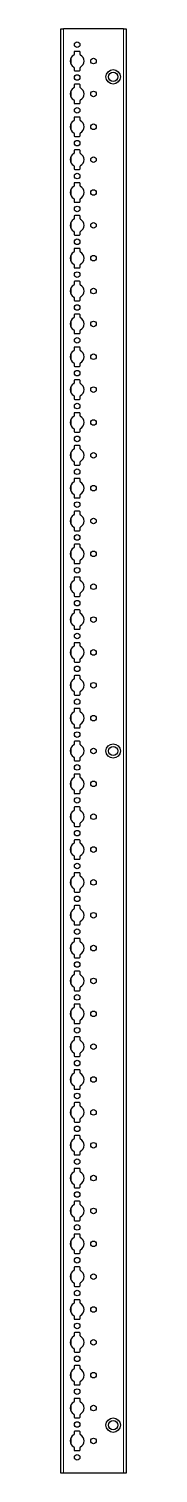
# Model space of a CAD drawing. Header units: millimetres. Extents: x -199 to 3608, y -2447 to 1507.
# Drawn here: x 3558 to 3608, y -852 to 247 of the extents above; entities that cross this region are included whole.
import ezdxf

# ---------------------------------------------------------------- set-up
doc = ezdxf.new("R2010")
doc.units = ezdxf.units.MM

msp = doc.modelspace()

# ---------------------------------------------------------------- linework, layer by layer
at = {"color": 7, "linetype": 'Continuous', "lineweight": 25}
for p, q in [((3558.09, -851.79), (3558.09, 247.21)), ((3558.09, 247.21), (3560.09, 247.21)), ((3605.79, 247.21), (3560.09, 247.21)), ((3605.79, 247.21), (3607.79, 247.21)), ((3607.79, 247.21), (3607.79, -851.79)), ((3568.14, 229.61), (3568.14, 227.73)), ((3572.24, 230.11), (3568.64, 230.11)), ((3572.74, 227.73), (3572.74, 229.61)), ((3568.14, 217.68), (3568.14, 215.81)), ((3568.64, 215.31), (3572.24, 215.31)), ((3572.74, 215.81), (3572.74, 217.68)), ((3568.14, 204.61), (3568.14, 202.73)), ((3572.24, 205.11), (3568.64, 205.11)), ((3572.74, 202.73), (3572.74, 204.61)), ((3568.14, 192.68), (3568.14, 190.81)), ((3568.64, 190.31), (3572.24, 190.31)), ((3572.74, 190.81), (3572.74, 192.68)), ((3568.14, 179.61), (3568.14, 177.73)), ((3572.24, 180.11), (3568.64, 180.11)), ((3572.74, 177.73), (3572.74, 179.61)), ((3568.14, 167.68), (3568.14, 165.81)), ((3568.64, 165.31), (3572.24, 165.31)), ((3572.74, 165.81), (3572.74, 167.68)), ((3568.14, 154.61), (3568.14, 152.73)), ((3572.24, 155.11), (3568.64, 155.11)), ((3572.74, 152.73), (3572.74, 154.61)), ((3568.14, 142.68), (3568.14, 140.81)), ((3568.64, 140.31), (3572.24, 140.31)), ((3572.74, 140.81), (3572.74, 142.68)), ((3568.14, 129.61), (3568.14, 127.73)), ((3572.24, 130.11), (3568.64, 130.11)), ((3572.74, 127.73), (3572.74, 129.61)), ((3568.14, 117.68), (3568.14, 115.81)), ((3568.64, 115.31), (3572.24, 115.31)), ((3572.74, 115.81), (3572.74, 117.68)), ((3568.14, 104.61), (3568.14, 102.73)), ((3572.24, 105.11), (3568.64, 105.11)), ((3572.74, 102.73), (3572.74, 104.61)), ((3568.14, 92.68), (3568.14, 90.81)), ((3568.64, 90.31), (3572.24, 90.31)), ((3572.74, 90.81), (3572.74, 92.68)), ((3568.14, 79.61), (3568.14, 77.73)), ((3572.24, 80.11), (3568.64, 80.11)), ((3572.74, 77.73), (3572.74, 79.61)), ((3568.14, 67.68), (3568.14, 65.81)), ((3572.74, 65.81), (3572.74, 67.68)), ((3568.64, 65.31), (3572.24, 65.31)), ((3572.24, 55.11), (3568.64, 55.11)), ((3568.14, 54.61), (3568.14, 52.73)), ((3572.74, 52.73), (3572.74, 54.61)), ((3568.14, 42.68), (3568.14, 40.81)), ((3568.64, 40.31), (3572.24, 40.31)), ((3572.74, 40.81), (3572.74, 42.68)), ((3568.14, 29.61), (3568.14, 27.73)), ((3572.24, 30.11), (3568.64, 30.11)), ((3572.74, 27.73), (3572.74, 29.61)), ((3568.14, 17.68), (3568.14, 15.81)), ((3568.64, 15.31), (3572.24, 15.31)), ((3572.74, 15.81), (3572.74, 17.68)), ((3568.14, 4.61), (3568.14, 2.73)), ((3572.24, 5.11), (3568.64, 5.11)), ((3572.74, 2.73), (3572.74, 4.61)), ((3568.14, -7.32), (3568.14, -9.19)), ((3568.64, -9.69), (3572.24, -9.69)), ((3572.74, -9.19), (3572.74, -7.32)), ((3568.14, -20.39), (3568.14, -22.27)), ((3572.24, -19.89), (3568.64, -19.89)), ((3572.74, -22.27), (3572.74, -20.39)), ((3568.14, -32.32), (3568.14, -34.19)), ((3572.74, -34.19), (3572.74, -32.32)), ((3568.64, -34.69), (3572.24, -34.69)), ((3568.14, -45.39), (3568.14, -47.27)), ((3572.24, -44.89), (3568.64, -44.89)), ((3572.74, -47.27), (3572.74, -45.39)), ((3568.14, -57.32), (3568.14, -59.19)), ((3568.64, -59.69), (3572.24, -59.69)), ((3572.74, -59.19), (3572.74, -57.32)), ((3568.14, -70.39), (3568.14, -72.27)), ((3572.24, -69.89), (3568.64, -69.89)), ((3572.74, -72.27), (3572.74, -70.39)), ((3568.14, -82.32), (3568.14, -84.19)), ((3568.64, -84.69), (3572.24, -84.69)), ((3572.74, -84.19), (3572.74, -82.32)), ((3568.14, -95.39), (3568.14, -97.27)), ((3572.24, -94.89), (3568.64, -94.89)), ((3572.74, -97.27), (3572.74, -95.39)), ((3568.14, -107.32), (3568.14, -109.19)), ((3568.64, -109.69), (3572.24, -109.69)), ((3572.74, -109.19), (3572.74, -107.32)), ((3568.14, -120.39), (3568.14, -122.27)), ((3572.24, -119.89), (3568.64, -119.89)), ((3572.74, -122.27), (3572.74, -120.39)), ((3568.14, -132.32), (3568.14, -134.19)), ((3568.64, -134.69), (3572.24, -134.69)), ((3572.74, -134.19), (3572.74, -132.32)), ((3568.14, -145.39), (3568.14, -147.27)), ((3572.24, -144.89), (3568.64, -144.89)), ((3572.74, -147.27), (3572.74, -145.39)), ((3568.14, -157.32), (3568.14, -159.19)), ((3568.64, -159.69), (3572.24, -159.69)), ((3572.74, -159.19), (3572.74, -157.32)), ((3568.14, -170.39), (3568.14, -172.27)), ((3572.24, -169.89), (3568.64, -169.89)), ((3572.74, -172.27), (3572.74, -170.39)), ((3568.14, -182.32), (3568.14, -184.19)), ((3568.64, -184.69), (3572.24, -184.69)), ((3572.74, -184.19), (3572.74, -182.32)), ((3568.14, -195.39), (3568.14, -197.27)), ((3572.24, -194.89), (3568.64, -194.89)), ((3572.74, -197.27), (3572.74, -195.39)), ((3568.14, -207.32), (3568.14, -209.19)), ((3572.74, -209.19), (3572.74, -207.32)), ((3568.64, -209.69), (3572.24, -209.69)), ((3568.14, -220.39), (3568.14, -222.27)), ((3572.24, -219.89), (3568.64, -219.89)), ((3572.74, -222.27), (3572.74, -220.39)), ((3568.14, -232.32), (3568.14, -234.19)), ((3568.64, -234.69), (3572.24, -234.69)), ((3572.74, -234.19), (3572.74, -232.32)), ((3568.14, -245.39), (3568.14, -247.27)), ((3572.24, -244.89), (3568.64, -244.89)), ((3572.74, -247.27), (3572.74, -245.39)), ((3568.14, -257.32), (3568.14, -259.19)), ((3568.64, -259.69), (3572.24, -259.69)), ((3572.74, -259.19), (3572.74, -257.32)), ((3568.14, -270.39), (3568.14, -272.27)), ((3572.24, -269.89), (3568.64, -269.89)), ((3572.74, -272.27), (3572.74, -270.39)), ((3568.14, -282.32), (3568.14, -284.19)), ((3568.64, -284.69), (3572.24, -284.69)), ((3572.74, -284.19), (3572.74, -282.32)), ((3568.14, -295.39), (3568.14, -297.27)), ((3572.24, -294.89), (3568.64, -294.89)), ((3572.74, -297.27), (3572.74, -295.39)), ((3568.14, -307.32), (3568.14, -309.19)), ((3572.74, -309.19), (3572.74, -307.32)), ((3568.64, -309.69), (3572.24, -309.69)), ((3568.14, -320.39), (3568.14, -322.27)), ((3572.24, -319.89), (3568.64, -319.89)), ((3572.74, -322.27), (3572.74, -320.39)), ((3568.14, -332.32), (3568.14, -334.19)), ((3568.64, -334.69), (3572.24, -334.69)), ((3572.74, -334.19), (3572.74, -332.32)), ((3568.14, -345.39), (3568.14, -347.27)), ((3572.24, -344.89), (3568.64, -344.89)), ((3572.74, -347.27), (3572.74, -345.39)), ((3568.14, -357.32), (3568.14, -359.19)), ((3568.64, -359.69), (3572.24, -359.69)), ((3572.74, -359.19), (3572.74, -357.32)), ((3568.14, -370.39), (3568.14, -372.27)), ((3572.24, -369.89), (3568.64, -369.89)), ((3572.74, -372.27), (3572.74, -370.39)), ((3568.14, -382.32), (3568.14, -384.19)), ((3572.74, -384.19), (3572.74, -382.32)), ((3568.14, -395.39), (3568.14, -397.27)), ((3568.64, -384.69), (3572.24, -384.69)), ((3572.24, -394.89), (3568.64, -394.89)), ((3572.74, -397.27), (3572.74, -395.39)), ((3568.14, -407.32), (3568.14, -409.19)), ((3568.64, -409.69), (3572.24, -409.69)), ((3572.74, -409.19), (3572.74, -407.32)), ((3568.14, -420.39), (3568.14, -422.27)), ((3572.24, -419.89), (3568.64, -419.89)), ((3572.74, -422.27), (3572.74, -420.39)), ((3568.14, -432.32), (3568.14, -434.19)), ((3568.64, -434.69), (3572.24, -434.69)), ((3572.74, -434.19), (3572.74, -432.32)), ((3568.14, -445.39), (3568.14, -447.27)), ((3572.24, -444.89), (3568.64, -444.89)), ((3572.74, -447.27), (3572.74, -445.39)), ((3568.14, -457.32), (3568.14, -459.19)), ((3568.64, -459.69), (3572.24, -459.69)), ((3572.74, -459.19), (3572.74, -457.32)), ((3568.14, -470.39), (3568.14, -472.27)), ((3572.24, -469.89), (3568.64, -469.89)), ((3572.74, -472.27), (3572.74, -470.39)), ((3568.14, -482.32), (3568.14, -484.19)), ((3572.74, -484.19), (3572.74, -482.32)), ((3568.64, -484.69), (3572.24, -484.69)), ((3568.14, -495.39), (3568.14, -497.27)), ((3572.24, -494.89), (3568.64, -494.89)), ((3572.74, -497.27), (3572.74, -495.39)), ((3568.14, -507.32), (3568.14, -509.19)), ((3568.64, -509.69), (3572.24, -509.69)), ((3572.74, -509.19), (3572.74, -507.32)), ((3568.14, -520.39), (3568.14, -522.27)), ((3572.24, -519.89), (3568.64, -519.89)), ((3572.74, -522.27), (3572.74, -520.39)), ((3568.14, -532.32), (3568.14, -534.19)), ((3568.64, -534.69), (3572.24, -534.69)), ((3572.74, -534.19), (3572.74, -532.32)), ((3568.14, -545.39), (3568.14, -547.27)), ((3572.24, -544.89), (3568.64, -544.89)), ((3572.74, -547.27), (3572.74, -545.39)), ((3568.14, -557.32), (3568.14, -559.19)), ((3568.64, -559.69), (3572.24, -559.69)), ((3572.74, -559.19), (3572.74, -557.32)), ((3568.14, -570.39), (3568.14, -572.27)), ((3572.24, -569.89), (3568.64, -569.89)), ((3572.74, -572.27), (3572.74, -570.39)), ((3568.14, -582.32), (3568.14, -584.19)), ((3572.74, -584.19), (3572.74, -582.32)), ((3568.64, -584.69), (3572.24, -584.69)), ((3568.14, -595.39), (3568.14, -597.27)), ((3572.24, -594.89), (3568.64, -594.89)), ((3572.74, -597.27), (3572.74, -595.39)), ((3568.14, -607.32), (3568.14, -609.19)), ((3568.64, -609.69), (3572.24, -609.69)), ((3572.74, -609.19), (3572.74, -607.32)), ((3568.14, -620.39), (3568.14, -622.27)), ((3572.24, -619.89), (3568.64, -619.89)), ((3572.74, -622.27), (3572.74, -620.39)), ((3568.14, -632.32), (3568.14, -634.19)), ((3568.64, -634.69), (3572.24, -634.69)), ((3572.74, -634.19), (3572.74, -632.32)), ((3568.14, -645.39), (3568.14, -647.27)), ((3572.24, -644.89), (3568.64, -644.89)), ((3572.74, -647.27), (3572.74, -645.39)), ((3568.14, -657.32), (3568.14, -659.19)), ((3572.74, -659.19), (3572.74, -657.32)), ((3568.64, -659.69), (3572.24, -659.69)), ((3572.24, -669.89), (3568.64, -669.89)), ((3568.14, -670.39), (3568.14, -672.27)), ((3572.74, -672.27), (3572.74, -670.39)), ((3568.14, -682.32), (3568.14, -684.19)), ((3568.64, -684.69), (3572.24, -684.69)), ((3572.74, -684.19), (3572.74, -682.32)), ((3568.14, -695.39), (3568.14, -697.27)), ((3572.24, -694.89), (3568.64, -694.89)), ((3572.74, -697.27), (3572.74, -695.39)), ((3568.14, -707.32), (3568.14, -709.19)), ((3568.64, -709.69), (3572.24, -709.69)), ((3572.74, -709.19), (3572.74, -707.32)), ((3568.14, -720.39), (3568.14, -722.27)), ((3572.24, -719.89), (3568.64, -719.89)), ((3572.74, -722.27), (3572.74, -720.39)), ((3568.14, -732.32), (3568.14, -734.19)), ((3568.64, -734.69), (3572.24, -734.69)), ((3572.74, -734.19), (3572.74, -732.32)), ((3568.14, -745.39), (3568.14, -747.27)), ((3572.24, -744.89), (3568.64, -744.89)), ((3572.74, -747.27), (3572.74, -745.39)), ((3568.14, -757.32), (3568.14, -759.19)), ((3572.74, -759.19), (3572.74, -757.32)), ((3568.64, -759.69), (3572.24, -759.69)), ((3568.14, -770.39), (3568.14, -772.27)), ((3572.24, -769.89), (3568.64, -769.89)), ((3572.74, -772.27), (3572.74, -770.39)), ((3568.14, -782.32), (3568.14, -784.19)), ((3568.64, -784.69), (3572.24, -784.69)), ((3572.74, -784.19), (3572.74, -782.32)), ((3568.14, -795.39), (3568.14, -797.27)), ((3572.24, -794.89), (3568.64, -794.89)), ((3572.74, -797.27), (3572.74, -795.39)), ((3568.14, -807.32), (3568.14, -809.19)), ((3568.64, -809.69), (3572.24, -809.69)), ((3572.74, -809.19), (3572.74, -807.32)), ((3568.14, -820.39), (3568.14, -822.27)), ((3572.24, -819.89), (3568.64, -819.89)), ((3572.74, -822.27), (3572.74, -820.39)), ((3568.14, -832.32), (3568.14, -834.19)), ((3568.64, -834.69), (3572.24, -834.69)), ((3572.74, -834.19), (3572.74, -832.32)), ((3560.09, -851.79), (3558.09, -851.79)), ((3605.79, -851.79), (3560.09, -851.79)), ((3607.79, -851.79), (3605.79, -851.79))]:
    msp.add_line(p, q, dxfattribs=at)
at = {"color": 8, "linetype": 'Continuous', "lineweight": 18}
for p, q in [((3560.09, 247.21), (3560.09, -851.79)), ((3605.79, -851.79), (3605.79, 247.21)), ((3565.94, 225.41), (3565.94, 220)), ((3565.94, 200.41), (3565.94, 195)), ((3565.94, 175.41), (3565.94, 170)), ((3565.94, 150.41), (3565.94, 145)), ((3565.94, 125.41), (3565.94, 120)), ((3565.94, 100.41), (3565.94, 95)), ((3565.94, 75.41), (3565.94, 70)), ((3565.94, 50.41), (3565.94, 45)), ((3565.94, 25.41), (3565.94, 20)), ((3565.94, 0.41), (3565.94, -5)), ((3565.94, -24.59), (3565.94, -30)), ((3565.94, -49.59), (3565.94, -55)), ((3565.94, -74.59), (3565.94, -80)), ((3565.94, -99.59), (3565.94, -105)), ((3565.94, -124.59), (3565.94, -130)), ((3565.94, -149.59), (3565.94, -155)), ((3565.94, -174.59), (3565.94, -180)), ((3565.94, -199.59), (3565.94, -205)), ((3565.94, -224.59), (3565.94, -230)), ((3565.94, -249.59), (3565.94, -255)), ((3565.94, -274.59), (3565.94, -280)), ((3565.94, -299.59), (3565.94, -305)), ((3565.94, -324.59), (3565.94, -330)), ((3565.94, -349.59), (3565.94, -355)), ((3565.94, -374.59), (3565.94, -380)), ((3565.94, -399.59), (3565.94, -405)), ((3565.94, -424.59), (3565.94, -430)), ((3565.94, -449.59), (3565.94, -455)), ((3565.94, -474.59), (3565.94, -480)), ((3565.94, -499.59), (3565.94, -505)), ((3565.94, -524.59), (3565.94, -530)), ((3565.94, -549.59), (3565.94, -555)), ((3565.94, -574.59), (3565.94, -580)), ((3565.94, -599.59), (3565.94, -605)), ((3565.94, -624.59), (3565.94, -630)), ((3565.94, -649.59), (3565.94, -655)), ((3565.94, -674.59), (3565.94, -680)), ((3565.94, -699.59), (3565.94, -705)), ((3565.94, -724.59), (3565.94, -730)), ((3565.94, -749.59), (3565.94, -755)), ((3565.94, -774.59), (3565.94, -780)), ((3565.94, -799.59), (3565.94, -805)), ((3565.94, -824.59), (3565.94, -830))]:
    msp.add_line(p, q, dxfattribs=at)
at = {"color": 7, "linetype": 'Continuous', "lineweight": 25}
for centre, radius in [((3570.44, 235.21), 2.13), ((3582.94, 222.71), 2.12), ((3570.44, 210.21), 2.13), ((3597.94, 210.71), 5.5), ((3597.94, 210.71), 3.5), ((3582.94, 197.71), 2.12), ((3570.44, 185.21), 2.12), ((3582.94, 172.71), 2.12), ((3570.44, 160.21), 2.12), ((3582.94, 147.71), 2.12), ((3570.44, 135.21), 2.12), ((3582.94, 122.71), 2.12), ((3570.44, 110.21), 2.12), ((3582.94, 97.71), 2.12), ((3570.44, 85.21), 2.12), ((3582.94, 72.71), 2.12), ((3570.44, 60.21), 2.12), ((3582.94, 47.71), 2.12), ((3570.44, 35.21), 2.12), ((3582.94, 22.71), 2.12), ((3570.44, 10.21), 2.12), ((3582.94, -2.29), 2.12), ((3570.44, -14.79), 2.12), ((3582.94, -27.29), 2.12), ((3570.44, -39.79), 2.12), ((3582.94, -52.29), 2.12), ((3570.44, -64.79), 2.12), ((3582.94, -77.29), 2.12), ((3570.44, -89.79), 2.12), ((3582.94, -102.29), 2.12), ((3570.44, -114.79), 2.12), ((3582.94, -127.29), 2.12), ((3570.44, -139.79), 2.12), ((3582.94, -152.29), 2.12), ((3570.44, -164.79), 2.12), ((3582.94, -177.29), 2.12), ((3570.44, -189.79), 2.12), ((3582.94, -202.29), 2.12), ((3570.44, -214.79), 2.12), ((3582.94, -227.29), 2.12), ((3570.44, -239.79), 2.12), ((3582.94, -252.29), 2.12), ((3570.44, -264.79), 2.12), ((3582.94, -277.29), 2.12), ((3570.44, -289.79), 2.12), ((3582.94, -302.29), 2.12), ((3597.94, -302.29), 5.5), ((3597.94, -302.29), 3.5), ((3570.44, -314.79), 2.12), ((3582.94, -327.29), 2.12), ((3570.44, -339.79), 2.12), ((3582.94, -352.29), 2.12), ((3570.44, -364.79), 2.12), ((3582.94, -377.29), 2.12), ((3570.44, -389.79), 2.12), ((3582.94, -402.29), 2.12), ((3570.44, -414.79), 2.12), ((3582.94, -427.29), 2.12), ((3570.44, -439.79), 2.12), ((3582.94, -452.29), 2.12), ((3570.44, -464.79), 2.12), ((3582.94, -477.29), 2.12), ((3570.44, -489.79), 2.12), ((3582.94, -502.29), 2.12), ((3570.44, -514.79), 2.12), ((3582.94, -527.29), 2.12), ((3570.44, -539.79), 2.12), ((3582.94, -552.29), 2.12), ((3570.44, -564.79), 2.12), ((3582.94, -577.29), 2.12), ((3570.44, -589.79), 2.12), ((3582.94, -602.29), 2.12), ((3570.44, -614.79), 2.12), ((3582.94, -627.29), 2.12), ((3570.44, -639.79), 2.12), ((3582.94, -652.29), 2.12), ((3570.44, -664.79), 2.12), ((3582.94, -677.29), 2.12), ((3570.44, -689.79), 2.12), ((3582.94, -702.29), 2.12), ((3570.44, -714.79), 2.12), ((3582.94, -727.29), 2.12), ((3570.44, -739.79), 2.12), ((3582.94, -752.29), 2.12), ((3570.44, -764.79), 2.12), ((3582.94, -777.29), 2.12), ((3570.44, -789.79), 2.12), ((3582.94, -802.29), 2.12), ((3570.44, -814.79), 2.12), ((3597.94, -815.29), 5.5), ((3597.94, -815.29), 3.5), ((3582.94, -827.29), 2.12), ((3570.44, -839.79), 2.12)]:
    msp.add_circle(centre, radius, dxfattribs=at)
for centre, radius, start, end in [((3570.44, 222.71), 5.25, 119.14074, 240.85926), ((3567.64, 227.73), 0.5, 299.14074, 0), ((3568.64, 229.61), 0.5, 90, 180), ((3572.24, 229.61), 0.5, 360, 90), ((3573.24, 227.73), 0.5, 180, 240.85926), ((3570.44, 222.71), 5.25, 299.14074, 60.85926), ((3567.64, 217.68), 0.5, 0, 60.85926), ((3568.64, 215.81), 0.5, 180, 270), ((3572.24, 215.81), 0.5, 270, 0), ((3573.24, 217.68), 0.5, 119.14074, 180), ((3570.44, 197.71), 5.25, 119.14074, 240.85926), ((3567.64, 202.73), 0.5, 299.14074, 0), ((3568.64, 204.61), 0.5, 90, 180), ((3572.24, 204.61), 0.5, 0, 90), ((3573.24, 202.73), 0.5, 180, 240.85926), ((3570.44, 197.71), 5.25, 299.14074, 60.85926), ((3567.64, 192.68), 0.5, 0, 60.85926), ((3568.64, 190.81), 0.5, 180, 270), ((3572.24, 190.81), 0.5, 270, 0), ((3573.24, 192.68), 0.5, 119.14074, 180), ((3570.44, 172.71), 5.25, 119.14074, 240.85926), ((3567.64, 177.73), 0.5, 299.14074, 0), ((3568.64, 179.61), 0.5, 90, 180), ((3572.24, 179.61), 0.5, 0, 90), ((3573.24, 177.73), 0.5, 180, 240.85926), ((3570.44, 172.71), 5.25, 299.14074, 60.85926), ((3567.64, 167.68), 0.5, 0, 60.85926), ((3568.64, 165.81), 0.5, 180, 270), ((3572.24, 165.81), 0.5, 270, 0), ((3573.24, 167.68), 0.5, 119.14074, 180), ((3568.64, 154.61), 0.5, 90, 180), ((3572.24, 154.61), 0.5, 0, 90), ((3570.44, 147.71), 5.25, 119.14074, 240.85926), ((3567.64, 152.73), 0.5, 299.14074, 0), ((3567.64, 142.68), 0.5, 0, 60.85926), ((3573.24, 152.73), 0.5, 180, 240.85926), ((3573.24, 142.68), 0.5, 119.14074, 180), ((3570.44, 147.71), 5.25, 299.14074, 60.85926), ((3568.64, 140.81), 0.5, 180, 270), ((3572.24, 140.81), 0.5, 270, 0), ((3570.44, 122.71), 5.25, 119.14074, 240.85926), ((3567.64, 127.73), 0.5, 299.14074, 0), ((3568.64, 129.61), 0.5, 90, 180), ((3572.24, 129.61), 0.5, 0, 90), ((3573.24, 127.73), 0.5, 180, 240.85926), ((3570.44, 122.71), 5.25, 299.14074, 60.85926), ((3567.64, 117.68), 0.5, 0, 60.85926), ((3568.64, 115.81), 0.5, 180, 270), ((3572.24, 115.81), 0.5, 270, 0), ((3573.24, 117.68), 0.5, 119.14074, 180), ((3570.44, 97.71), 5.25, 119.14074, 240.85926), ((3567.64, 102.73), 0.5, 299.14074, 0), ((3568.64, 104.61), 0.5, 90, 180), ((3572.24, 104.61), 0.5, 0, 90), ((3573.24, 102.73), 0.5, 180, 240.85926), ((3570.44, 97.71), 5.25, 299.14074, 60.85926), ((3567.64, 92.68), 0.5, 0, 60.85926), ((3568.64, 90.81), 0.5, 180, 270), ((3572.24, 90.81), 0.5, 270, 0), ((3573.24, 92.68), 0.5, 119.14074, 180), ((3570.44, 72.71), 5.25, 119.14074, 240.85926), ((3567.64, 77.73), 0.5, 299.14074, 0), ((3568.64, 79.61), 0.5, 90, 180), ((3572.24, 79.61), 0.5, 0, 90), ((3573.24, 77.73), 0.5, 180, 240.85926), ((3570.44, 72.71), 5.25, 299.14074, 60.85926), ((3567.64, 67.68), 0.5, 0, 60.85926), ((3573.24, 67.68), 0.5, 119.14074, 180), ((3568.64, 65.81), 0.5, 180, 270), ((3568.64, 54.61), 0.5, 90, 180), ((3572.24, 65.81), 0.5, 270, 0), ((3572.24, 54.61), 0.5, 360, 90), ((3570.44, 47.71), 5.25, 119.14074, 240.85926), ((3567.64, 52.73), 0.5, 299.14074, 0), ((3573.24, 52.73), 0.5, 180, 240.85926), ((3570.44, 47.71), 5.25, 299.14074, 60.85926), ((3567.64, 42.68), 0.5, 0, 60.85926), ((3568.64, 40.81), 0.5, 180, 270), ((3572.24, 40.81), 0.5, 270, 0), ((3573.24, 42.68), 0.5, 119.14074, 180), ((3570.44, 22.71), 5.25, 119.14074, 240.85926), ((3567.64, 27.73), 0.5, 299.14074, 0), ((3568.64, 29.61), 0.5, 90, 180), ((3572.24, 29.61), 0.5, 0, 90), ((3573.24, 27.73), 0.5, 180, 240.85926), ((3570.44, 22.71), 5.25, 299.14074, 60.85926), ((3567.64, 17.68), 0.5, 0, 60.85926), ((3568.64, 15.81), 0.5, 180, 270), ((3572.24, 15.81), 0.5, 270, 0), ((3573.24, 17.68), 0.5, 119.14074, 180), ((3570.44, -2.29), 5.25, 119.14074, 240.85926), ((3567.64, 2.73), 0.5, 299.14074, 0), ((3568.64, 4.61), 0.5, 90, 180), ((3572.24, 4.61), 0.5, 0, 90), ((3573.24, 2.73), 0.5, 180, 240.85926), ((3570.44, -2.29), 5.25, 299.14074, 60.85926), ((3567.64, -7.32), 0.5, 0, 60.85926), ((3568.64, -9.19), 0.5, 180, 270), ((3572.24, -9.19), 0.5, 270, 0), ((3573.24, -7.32), 0.5, 119.14074, 180), ((3568.64, -20.39), 0.5, 90, 180), ((3572.24, -20.39), 0.5, 0, 90), ((3570.44, -27.29), 5.25, 119.14074, 240.85926), ((3567.64, -22.27), 0.5, 299.14074, 0), ((3567.64, -32.32), 0.5, 0, 60.85926), ((3573.24, -22.27), 0.5, 180, 240.85926), ((3573.24, -32.32), 0.5, 119.14074, 180), ((3570.44, -27.29), 5.25, 299.14074, 60.85926), ((3568.64, -34.19), 0.5, 180, 270), ((3572.24, -34.19), 0.5, 270, 0), ((3570.44, -52.29), 5.25, 119.14074, 240.85926), ((3567.64, -47.27), 0.5, 299.14074, 0), ((3568.64, -45.39), 0.5, 90, 180), ((3572.24, -45.39), 0.5, 0, 90), ((3573.24, -47.27), 0.5, 180, 240.85926), ((3570.44, -52.29), 5.25, 299.14074, 60.85926), ((3567.64, -57.32), 0.5, 0, 60.85926), ((3568.64, -59.19), 0.5, 180, 270), ((3572.24, -59.19), 0.5, 270, 0), ((3573.24, -57.32), 0.5, 119.14074, 180), ((3570.44, -77.29), 5.25, 119.14074, 240.85926), ((3567.64, -72.27), 0.5, 299.14074, 0), ((3568.64, -70.39), 0.5, 90, 180), ((3572.24, -70.39), 0.5, 0, 90), ((3573.24, -72.27), 0.5, 180, 240.85926), ((3570.44, -77.29), 5.25, 299.14074, 60.85926), ((3567.64, -82.32), 0.5, 0, 60.85926), ((3568.64, -84.19), 0.5, 180, 270), ((3572.24, -84.19), 0.5, 270, 0), ((3573.24, -82.32), 0.5, 119.14074, 180), ((3570.44, -102.29), 5.25, 119.14074, 240.85926), ((3567.64, -97.27), 0.5, 299.14074, 0), ((3568.64, -95.39), 0.5, 90, 180), ((3572.24, -95.39), 0.5, 0, 90), ((3573.24, -97.27), 0.5, 180, 240.85926), ((3570.44, -102.29), 5.25, 299.14074, 60.85926), ((3567.64, -107.32), 0.5, 0, 60.85926), ((3568.64, -109.19), 0.5, 180, 270), ((3572.24, -109.19), 0.5, 270, 0), ((3573.24, -107.32), 0.5, 119.14074, 180), ((3568.64, -120.39), 0.5, 90, 180), ((3572.24, -120.39), 0.5, 0, 90), ((3570.44, -127.29), 5.25, 119.14074, 240.85926), ((3567.64, -122.27), 0.5, 299.14074, 0), ((3567.64, -132.32), 0.5, 0, 60.85926), ((3573.24, -122.27), 0.5, 180, 240.85926), ((3573.24, -132.32), 0.5, 119.14074, 180), ((3570.44, -127.29), 5.25, 299.14074, 60.85926), ((3568.64, -134.19), 0.5, 180, 270), ((3572.24, -134.19), 0.5, 270, 0), ((3570.44, -152.29), 5.25, 119.14074, 240.85926), ((3567.64, -147.27), 0.5, 299.14074, 0), ((3568.64, -145.39), 0.5, 90, 180), ((3572.24, -145.39), 0.5, 0, 90), ((3573.24, -147.27), 0.5, 180, 240.85926), ((3570.44, -152.29), 5.25, 299.14074, 60.85926), ((3567.64, -157.32), 0.5, 0, 60.85926), ((3568.64, -159.19), 0.5, 180, 270), ((3572.24, -159.19), 0.5, 270, 0), ((3573.24, -157.32), 0.5, 119.14074, 180), ((3570.44, -177.29), 5.25, 119.14074, 240.85926), ((3567.64, -172.27), 0.5, 299.14074, 0), ((3568.64, -170.39), 0.5, 90, 180), ((3572.24, -170.39), 0.5, 0, 90), ((3573.24, -172.27), 0.5, 180, 240.85926), ((3570.44, -177.29), 5.25, 299.14074, 60.85926), ((3567.64, -182.32), 0.5, 0, 60.85926), ((3568.64, -184.19), 0.5, 180, 270), ((3572.24, -184.19), 0.5, 270, 0), ((3573.24, -182.32), 0.5, 119.14074, 180), ((3570.44, -202.29), 5.25, 119.14074, 240.85926), ((3567.64, -197.27), 0.5, 299.14074, 0), ((3568.64, -195.39), 0.5, 90, 180), ((3572.24, -195.39), 0.5, 0, 90), ((3573.24, -197.27), 0.5, 180, 240.85926), ((3570.44, -202.29), 5.25, 299.14074, 60.85926), ((3567.64, -207.32), 0.5, 0, 60.85926), ((3573.24, -207.32), 0.5, 119.14074, 180), ((3568.64, -209.19), 0.5, 180, 270), ((3572.24, -209.19), 0.5, 270, 0), ((3570.44, -227.29), 5.25, 119.14074, 240.85926), ((3567.64, -222.27), 0.5, 299.14074, 0), ((3568.64, -220.39), 0.5, 90, 180), ((3572.24, -220.39), 0.5, 0, 90), ((3573.24, -222.27), 0.5, 180, 240.85926), ((3570.44, -227.29), 5.25, 299.14074, 60.85926), ((3567.64, -232.32), 0.5, 0, 60.85926), ((3568.64, -234.19), 0.5, 180, 270), ((3572.24, -234.19), 0.5, 270, 0), ((3573.24, -232.32), 0.5, 119.14074, 180), ((3570.44, -252.29), 5.25, 119.14074, 240.85926), ((3567.64, -247.27), 0.5, 299.14074, 0), ((3568.64, -245.39), 0.5, 90, 180), ((3572.24, -245.39), 0.5, 0, 90), ((3573.24, -247.27), 0.5, 180, 240.85926), ((3570.44, -252.29), 5.25, 299.14074, 60.85926), ((3567.64, -257.32), 0.5, 0, 60.85926), ((3568.64, -259.19), 0.5, 180, 270), ((3572.24, -259.19), 0.5, 270, 0), ((3573.24, -257.32), 0.5, 119.14074, 180), ((3570.44, -277.29), 5.25, 119.14074, 240.85926), ((3567.64, -272.27), 0.5, 299.14074, 0), ((3568.64, -270.39), 0.5, 90, 180), ((3572.24, -270.39), 0.5, 0, 90), ((3573.24, -272.27), 0.5, 180, 240.85926), ((3570.44, -277.29), 5.25, 299.14074, 60.85926), ((3567.64, -282.32), 0.5, 0, 60.85926), ((3568.64, -284.19), 0.5, 180, 270), ((3572.24, -284.19), 0.5, 270, 0), ((3573.24, -282.32), 0.5, 119.14074, 180), ((3568.64, -295.39), 0.5, 90, 180), ((3572.24, -295.39), 0.5, 0, 90), ((3570.44, -302.29), 5.25, 119.14074, 240.85926), ((3567.64, -297.27), 0.5, 299.14074, 0), ((3567.64, -307.32), 0.5, 0, 60.85926), ((3573.24, -297.27), 0.5, 180, 240.85926), ((3573.24, -307.32), 0.5, 119.14074, 180), ((3570.44, -302.29), 5.25, 299.14074, 60.85926), ((3568.64, -309.19), 0.5, 180, 270), ((3572.24, -309.19), 0.5, 270, 0), ((3570.44, -327.29), 5.25, 119.14074, 240.85926), ((3567.64, -322.27), 0.5, 299.14074, 0), ((3568.64, -320.39), 0.5, 90, 180), ((3572.24, -320.39), 0.5, 0, 90), ((3573.24, -322.27), 0.5, 180, 240.85926), ((3570.44, -327.29), 5.25, 299.14074, 60.85926), ((3567.64, -332.32), 0.5, 0, 60.85926), ((3568.64, -334.19), 0.5, 180, 270), ((3572.24, -334.19), 0.5, 270, 0), ((3573.24, -332.32), 0.5, 119.14074, 180), ((3570.44, -352.29), 5.25, 119.14074, 240.85926), ((3567.64, -347.27), 0.5, 299.14074, 0), ((3568.64, -345.39), 0.5, 90, 180), ((3572.24, -345.39), 0.5, 0, 90), ((3573.24, -347.27), 0.5, 180, 240.85926), ((3570.44, -352.29), 5.25, 299.14074, 60.85926), ((3567.64, -357.32), 0.5, 0, 60.85926), ((3568.64, -359.19), 0.5, 180, 270), ((3572.24, -359.19), 0.5, 270, 0), ((3573.24, -357.32), 0.5, 119.14074, 180), ((3570.44, -377.29), 5.25, 119.14074, 240.85926), ((3567.64, -372.27), 0.5, 299.14074, 0), ((3568.64, -370.39), 0.5, 90, 180), ((3572.24, -370.39), 0.5, 0, 90), ((3573.24, -372.27), 0.5, 180, 240.85926), ((3570.44, -377.29), 5.25, 299.14074, 60.85926), ((3567.64, -382.32), 0.5, 0, 60.85926), ((3568.64, -384.19), 0.5, 180, 270), ((3572.24, -384.19), 0.5, 270, 0), ((3573.24, -382.32), 0.5, 119.14074, 180), ((3568.64, -395.39), 0.5, 90, 180), ((3572.24, -395.39), 0.5, 0, 90), ((3570.44, -402.29), 5.25, 119.14074, 240.85926), ((3567.64, -397.27), 0.5, 299.14074, 0), ((3573.24, -397.27), 0.5, 180, 240.85926), ((3570.44, -402.29), 5.25, 299.14074, 60.85926), ((3567.64, -407.32), 0.5, 0, 60.85926), ((3568.64, -409.19), 0.5, 180, 270), ((3572.24, -409.19), 0.5, 270, 0), ((3573.24, -407.32), 0.5, 119.14074, 180), ((3570.44, -427.29), 5.25, 119.14074, 240.85926), ((3567.64, -422.27), 0.5, 299.14074, 0), ((3568.64, -420.39), 0.5, 90, 180), ((3572.24, -420.39), 0.5, 0, 90), ((3573.24, -422.27), 0.5, 180, 240.85926), ((3570.44, -427.29), 5.25, 299.14074, 60.85926), ((3567.64, -432.32), 0.5, 0, 60.85926), ((3568.64, -434.19), 0.5, 180, 270), ((3572.24, -434.19), 0.5, 270, 0), ((3573.24, -432.32), 0.5, 119.14074, 180), ((3570.44, -452.29), 5.25, 119.14074, 240.85926), ((3567.64, -447.27), 0.5, 299.14074, 0), ((3568.64, -445.39), 0.5, 90, 180), ((3572.24, -445.39), 0.5, 0, 90), ((3573.24, -447.27), 0.5, 180, 240.85926), ((3570.44, -452.29), 5.25, 299.14074, 60.85926), ((3567.64, -457.32), 0.5, 0, 60.85926), ((3568.64, -459.19), 0.5, 180, 270), ((3572.24, -459.19), 0.5, 270, 0), ((3573.24, -457.32), 0.5, 119.14074, 180), ((3567.64, -472.27), 0.5, 299.14074, 0), ((3568.64, -470.39), 0.5, 90, 180), ((3572.24, -470.39), 0.5, 0, 90), ((3573.24, -472.27), 0.5, 180, 240.85926), ((3570.44, -477.29), 5.25, 119.14074, 240.85926), ((3567.64, -482.32), 0.5, 0, 60.85926), ((3573.24, -482.32), 0.5, 119.14074, 180), ((3570.44, -477.29), 5.25, 299.14074, 60.85926), ((3568.64, -484.19), 0.5, 180, 270), ((3572.24, -484.19), 0.5, 270, 0), ((3570.44, -502.29), 5.25, 119.14074, 240.85926), ((3567.64, -497.27), 0.5, 299.14074, 0), ((3568.64, -495.39), 0.5, 90, 180), ((3572.24, -495.39), 0.5, 0, 90), ((3573.24, -497.27), 0.5, 180, 240.85926), ((3570.44, -502.29), 5.25, 299.14074, 60.85926), ((3567.64, -507.32), 0.5, 0, 60.85926), ((3568.64, -509.19), 0.5, 180, 270), ((3572.24, -509.19), 0.5, 270, 0), ((3573.24, -507.32), 0.5, 119.14074, 180), ((3570.44, -527.29), 5.25, 119.14074, 240.85926), ((3567.64, -522.27), 0.5, 299.14074, 0), ((3568.64, -520.39), 0.5, 90, 180), ((3572.24, -520.39), 0.5, 0, 90), ((3573.24, -522.27), 0.5, 180, 240.85926), ((3570.44, -527.29), 5.25, 299.14074, 60.85926), ((3567.64, -532.32), 0.5, 0, 60.85926), ((3568.64, -534.19), 0.5, 180, 270), ((3572.24, -534.19), 0.5, 270, 0), ((3573.24, -532.32), 0.5, 119.14074, 180), ((3570.44, -552.29), 5.25, 119.14074, 240.85926), ((3567.64, -547.27), 0.5, 299.14074, 0), ((3568.64, -545.39), 0.5, 90, 180), ((3572.24, -545.39), 0.5, 0, 90), ((3573.24, -547.27), 0.5, 180, 240.85926), ((3570.44, -552.29), 5.25, 299.14074, 60.85926), ((3567.64, -557.32), 0.5, 0, 60.85926), ((3568.64, -559.19), 0.5, 180, 270), ((3572.24, -559.19), 0.5, 270, 0), ((3573.24, -557.32), 0.5, 119.14074, 180), ((3568.64, -570.39), 0.5, 90, 180), ((3572.24, -570.39), 0.5, 0, 90), ((3570.44, -577.29), 5.25, 119.14074, 240.85926), ((3567.64, -572.27), 0.5, 299.14074, 0), ((3567.64, -582.32), 0.5, 0, 60.85926), ((3573.24, -572.27), 0.5, 180, 240.85926), ((3573.24, -582.32), 0.5, 119.14074, 180), ((3570.44, -577.29), 5.25, 299.14074, 60.85926), ((3568.64, -584.19), 0.5, 180, 270), ((3572.24, -584.19), 0.5, 270, 0), ((3570.44, -602.29), 5.25, 119.14074, 240.85926), ((3567.64, -597.27), 0.5, 299.14074, 0), ((3568.64, -595.39), 0.5, 90, 180), ((3572.24, -595.39), 0.5, 0, 90), ((3573.24, -597.27), 0.5, 180, 240.85926), ((3570.44, -602.29), 5.25, 299.14074, 60.85926), ((3567.64, -607.32), 0.5, 0, 60.85926), ((3568.64, -609.19), 0.5, 180, 270), ((3572.24, -609.19), 0.5, 270, 0), ((3573.24, -607.32), 0.5, 119.14074, 180), ((3570.44, -627.29), 5.25, 119.14074, 240.85926), ((3567.64, -622.27), 0.5, 299.14074, 0), ((3568.64, -620.39), 0.5, 90, 180), ((3572.24, -620.39), 0.5, 0, 90), ((3573.24, -622.27), 0.5, 180, 240.85926), ((3570.44, -627.29), 5.25, 299.14074, 60.85926), ((3567.64, -632.32), 0.5, 0, 60.85926), ((3568.64, -634.19), 0.5, 180, 270), ((3572.24, -634.19), 0.5, 270, 0), ((3573.24, -632.32), 0.5, 119.14074, 180), ((3570.44, -652.29), 5.25, 119.14074, 240.85926), ((3567.64, -647.27), 0.5, 299.14074, 0), ((3568.64, -645.39), 0.5, 90, 180), ((3572.24, -645.39), 0.5, 0, 90), ((3573.24, -647.27), 0.5, 180, 240.85926), ((3570.44, -652.29), 5.25, 299.14074, 60.85926), ((3567.64, -657.32), 0.5, 0, 60.85926), ((3568.64, -659.19), 0.5, 180, 270), ((3572.24, -659.19), 0.5, 270, 0), ((3573.24, -657.32), 0.5, 119.14074, 180), ((3568.64, -670.39), 0.5, 90, 180), ((3572.24, -670.39), 0.5, 0, 90), ((3570.44, -677.29), 5.25, 119.14074, 240.85926), ((3567.64, -672.27), 0.5, 299.14074, 0), ((3573.24, -672.27), 0.5, 180, 240.85926), ((3570.44, -677.29), 5.25, 299.14074, 60.85926), ((3567.64, -682.32), 0.5, 0, 60.85926), ((3568.64, -684.19), 0.5, 180, 270), ((3572.24, -684.19), 0.5, 270, 0), ((3573.24, -682.32), 0.5, 119.14074, 180), ((3570.44, -702.29), 5.25, 119.14074, 240.85926), ((3567.64, -697.27), 0.5, 299.14074, 0), ((3568.64, -695.39), 0.5, 90, 180), ((3572.24, -695.39), 0.5, 0, 90), ((3573.24, -697.27), 0.5, 180, 240.85926), ((3570.44, -702.29), 5.25, 299.14074, 60.85926), ((3567.64, -707.32), 0.5, 0, 60.85926), ((3568.64, -709.19), 0.5, 180, 270), ((3572.24, -709.19), 0.5, 270, 0), ((3573.24, -707.32), 0.5, 119.14074, 180), ((3570.44, -727.29), 5.25, 119.14074, 240.85926), ((3567.64, -722.27), 0.5, 299.14074, 0), ((3568.64, -720.39), 0.5, 90, 180), ((3572.24, -720.39), 0.5, 0, 90), ((3573.24, -722.27), 0.5, 180, 240.85926), ((3570.44, -727.29), 5.25, 299.14074, 60.85926), ((3567.64, -732.32), 0.5, 0, 60.85926), ((3568.64, -734.19), 0.5, 180, 270), ((3572.24, -734.19), 0.5, 270, 0), ((3573.24, -732.32), 0.5, 119.14074, 180), ((3567.64, -747.27), 0.5, 299.14074, 0), ((3568.64, -745.39), 0.5, 90, 180), ((3572.24, -745.39), 0.5, 0, 90), ((3573.24, -747.27), 0.5, 180, 240.85926), ((3570.44, -752.29), 5.25, 119.14074, 240.85926), ((3567.64, -757.32), 0.5, 0, 60.85926), ((3573.24, -757.32), 0.5, 119.14074, 180), ((3570.44, -752.29), 5.25, 299.14074, 60.85926), ((3568.64, -759.19), 0.5, 180, 270), ((3572.24, -759.19), 0.5, 270, 0), ((3570.44, -777.29), 5.25, 119.14074, 240.85926), ((3567.64, -772.27), 0.5, 299.14074, 0), ((3568.64, -770.39), 0.5, 90, 180), ((3572.24, -770.39), 0.5, 0, 90), ((3573.24, -772.27), 0.5, 180, 240.85926), ((3570.44, -777.29), 5.25, 299.14074, 60.85926), ((3567.64, -782.32), 0.5, 0, 60.85926), ((3568.64, -784.19), 0.5, 180, 270), ((3572.24, -784.19), 0.5, 270, 0), ((3573.24, -782.32), 0.5, 119.14074, 180), ((3570.44, -802.29), 5.25, 119.14074, 240.85926), ((3567.64, -797.27), 0.5, 299.14074, 0), ((3568.64, -795.39), 0.5, 90, 180), ((3572.24, -795.39), 0.5, 0, 90), ((3573.24, -797.27), 0.5, 180, 240.85926), ((3570.44, -802.29), 5.25, 299.14074, 60.85926), ((3567.64, -807.32), 0.5, 0, 60.85926), ((3568.64, -809.19), 0.5, 180, 270), ((3572.24, -809.19), 0.5, 270, 0), ((3573.24, -807.32), 0.5, 119.14074, 180), ((3570.44, -827.29), 5.25, 119.14074, 240.85926), ((3567.64, -822.27), 0.5, 299.14074, 0), ((3568.64, -820.39), 0.5, 90, 180), ((3572.24, -820.39), 0.5, 0, 90), ((3573.24, -822.27), 0.5, 180, 240.85926), ((3570.44, -827.29), 5.25, 299.14074, 60.85926), ((3567.64, -832.32), 0.5, 0, 60.85926), ((3568.64, -834.19), 0.5, 180, 270), ((3572.24, -834.19), 0.5, 270, 0), ((3573.24, -832.32), 0.5, 119.14074, 180)]:
    msp.add_arc(centre, radius, start, end, dxfattribs=at)

doc.saveas('drawing.dxf')
